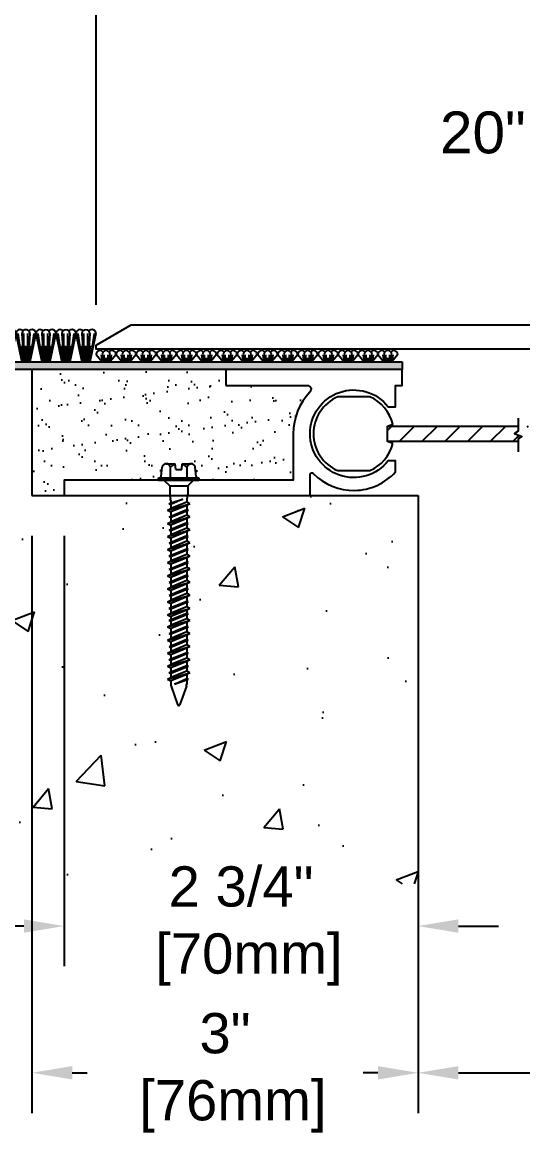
# Model space of a CAD drawing. Header units: inches. Extents: x 0.1 to 52.8, y 2 to 15.4.
# Drawn here: x 5.06 to 8.95, y 2 to 10.63 of the extents above; entities that cross this region are included whole.
import ezdxf

# ---------------------------------------------------------------- set-up
doc = ezdxf.new("R2010")
doc.units = ezdxf.units.IN
doc.header["$MEASUREMENT"] = 0
for name, color, linetype in [('Anchors', 4, 'Continuous'), ('Conditions', 1, 'Continuous'), ('Dimensions', 3, 'Continuous'), ('Metals', 7, 'Continuous'), ('Text', 2, 'Continuous')]:
    doc.layers.add(name, color=color, linetype=linetype)
doc.styles.add('Arial', font='arial.ttf')
doc.styles.get("Standard").update_dxf_attribs({"font": 'arial.ttf'})
doc.dimstyles.new('Arial', dxfattribs={"dimtxt": 0.3125, "dimasz": 0.3125, "dimexe": 0.3125, "dimexo": 0.3125, "dimgap": 0.3125, "dimtad": 0, "dimtih": 1, "dimtoh": 1, "dimdec": 4, "dimzin": 0, "dimdsep": 46, "dimlunit": 4, "dimtxsty": 'Arial', "dimcen": 0.09, "dimadec": 0, "dimazin": 0, "dimtfac": 1, "dimtdec": 4, "dimtofl": 0, "dimtmove": 0, "dimatfit": 3, "dimfxl": 0, "dimfrac": 2, "dimtolj": 1, "dimtzin": 0, "dimarcsym": 0})

# ---------------------------------------------------------------- blocks, each defined once
blk = doc.blocks.new('*D3')
at = {"layer": 'Defpoints', "color": 0}
for p in [(8.1353, 3.9367), (18.1353, 3.9367), (18.1353, 2.4688)]:
    blk.add_point(p, dxfattribs=at)
at = {"layer": 'Dimensions', "color": 0, "lineweight": -2}
for p, q in [((8.1353, 3.6242), (8.1353, 2.1563)), ((18.1353, 3.6242), (18.1353, 2.1563)), ((8.4478, 2.4688), (11.8893, 2.4688)), ((17.8228, 2.4688), (14.2759, 2.4688))]:
    blk.add_line(p, q, dxfattribs=at)
at = {"layer": 'Dimensions', "color": 0}
for points in [[(8.4478, 2.5209), (8.4478, 2.4168), (8.1353, 2.4688)], [(17.8228, 2.5209), (17.8228, 2.4168), (18.1353, 2.4688)]]:
    blk.add_solid(points, dxfattribs=at)
at = {"layer": 'Dimensions', "color": 0, "insert": (13.0826, 2.4688), "char_height": 0.3125, "attachment_point": 5, "style": 'Arial'}
blk.add_mtext('\\A1;10"\\P [254mm]', dxfattribs=at)
blk = doc.blocks.new('*D4')
at = {"layer": 'Defpoints', "color": 0}
for p in [(20.6353, 12.339), (5.6353, 8.1205), (20.6353, 8.1205)]:
    blk.add_point(p, dxfattribs=at)
at = {"layer": 'Dimensions', "color": 0, "lineweight": -2}
for p, q in [((5.6353, 8.433), (5.6353, 12.6515)), ((20.6353, 8.433), (20.6353, 12.6515)), ((5.9478, 12.339), (12.01, 12.339)), ((20.3228, 12.339), (14.3966, 12.339))]:
    blk.add_line(p, q, dxfattribs=at)
at = {"layer": 'Dimensions', "color": 0}
for points in [[(5.9478, 12.3911), (5.9478, 12.2869), (5.6353, 12.339)], [(20.3228, 12.3911), (20.3228, 12.2869), (20.6353, 12.339)]]:
    blk.add_solid(points, dxfattribs=at)
at = {"layer": 'Dimensions', "color": 0, "insert": (13.2033, 12.339), "char_height": 0.3125, "attachment_point": 5, "style": 'Arial'}
blk.add_mtext('\\A1;1\'-3"\\P [381mm]', dxfattribs=at)
blk = doc.blocks.new('*D5')
at = {"layer": 'Defpoints', "color": 0}
for p in [(5.3853, 6.9518), (8.1353, 5.3799), (5.3853, 3.6084)]:
    blk.add_point(p, dxfattribs=at)
at = {"layer": 'Dimensions', "color": 0, "lineweight": -2}
for p, q in [((5.3853, 6.6393), (5.3853, 3.2959)), ((8.1353, 5.0674), (8.1353, 3.2959)), ((5.0728, 3.6084), (4.7603, 3.6084)), ((8.4478, 3.6084), (8.7603, 3.6084))]:
    blk.add_line(p, q, dxfattribs=at)
at = {"layer": 'Dimensions', "color": 0}
for points in [[(5.0728, 3.6605), (5.0728, 3.5563), (5.3853, 3.6084)], [(8.4478, 3.6605), (8.4478, 3.5563), (8.1353, 3.6084)]]:
    blk.add_solid(points, dxfattribs=at)
at = {"layer": 'Dimensions', "color": 0, "insert": (6.7603, 3.6084), "char_height": 0.3125, "attachment_point": 5, "style": 'Arial'}
blk.add_mtext('\\A1;2 3/4"\\P [70mm]', dxfattribs=at)
blk = doc.blocks.new('*D6')
at = {"layer": 'Defpoints', "color": 0}
for p in [(5.1353, 6.9518), (8.1353, 3.9367), (5.1353, 2.4688)]:
    blk.add_point(p, dxfattribs=at)
at = {"layer": 'Dimensions', "color": 0, "lineweight": -2}
for p, q in [((5.1353, 6.6393), (5.1353, 2.1563)), ((8.1353, 3.6242), (8.1353, 2.1563)), ((5.4478, 2.4688), (5.5634, 2.4688)), ((7.8228, 2.4688), (7.7072, 2.4688))]:
    blk.add_line(p, q, dxfattribs=at)
at = {"layer": 'Dimensions', "color": 0}
for points in [[(5.4478, 2.5209), (5.4478, 2.4168), (5.1353, 2.4688)], [(7.8228, 2.5209), (7.8228, 2.4168), (8.1353, 2.4688)]]:
    blk.add_solid(points, dxfattribs=at)
at = {"layer": 'Dimensions', "color": 0, "insert": (6.6353, 2.4688), "char_height": 0.3125, "attachment_point": 5, "style": 'Arial'}
blk.add_mtext('\\A1;3"\\P [76mm]', dxfattribs=at)
blk = doc.blocks.new('*D7')
at = {"layer": 'Defpoints', "color": 0}
for p in [(3.0278, 7.9318), (2.9132, 6.9518), (5.1353, 6.9518)]:
    blk.add_point(p, dxfattribs=at)
at = {"layer": 'Dimensions', "color": 0, "lineweight": -2}
for p, q in [((2.9132, 8.2443), (2.9132, 8.5568)), ((2.7153, 7.9318), (2.6007, 7.9318)), ((4.8228, 6.9518), (2.6007, 6.9518)), ((2.9132, 6.6393), (2.9132, 6.2955)), ((2.9132, 6.2955), (2.6007, 6.2955))]:
    blk.add_line(p, q, dxfattribs=at)
at = {"layer": 'Dimensions', "color": 0}
for points in [[(2.8612, 8.2443), (2.9653, 8.2443), (2.9132, 7.9318)], [(2.8612, 6.6393), (2.9653, 6.6393), (2.9132, 6.9518)]]:
    blk.add_solid(points, dxfattribs=at)
at = {"layer": 'Dimensions', "color": 0, "insert": (1.5288, 6.2955), "char_height": 0.3125, "attachment_point": 5, "style": 'Arial'}
blk.add_mtext('\\A1;1"\\P [25mm]', dxfattribs=at)
blk = doc.blocks.new('TH316134')
for p, q in [((-0.1352, 0.029), (-0.129, 0.1001)), ((-0.0968, 0.1275), (-0.0272, 0.1275)), ((-0.0645, 0.0187), (-0.0645, 0.1001)), ((-0.0232, 0.0825), (-0.0272, 0.1275)), ((0.0233, 0.0825), (0.0272, 0.1275)), ((0.0272, 0.1275), (0.0967, 0.1275)), ((0.0645, 0.0187), (0.0645, 0.1001)), ((0.1352, 0.029), (0.129, 0.1001)), ((-0.1568, 0), (-0.1568, 0.0187)), ((-0.1568, 0.0187), (0.1568, 0.0187)), ((-0.1568, 0), (0.1568, 0)), ((-0.1148, 0), (-0.0698, -0.045)), ((-0.0232, 0.0825), (0.0233, 0.0825)), ((0.1148, 0), (0.0698, -0.045)), ((0.1568, 0.0187), (0.1568, 0)), ((-0.0698, -0.045), (-0.0698, -0.1121)), ((-0.0698, -0.045), (0.0698, -0.045)), ((0.0698, -0.045), (0.0698, -0.1121)), ((-0.0737, -0.1836), (0.0321, -0.1471)), ((-0.0687, -0.1217), (-0.0633, -0.1477)), ((-0.0623, -0.1774), (0.0321, -0.1471)), ((0.0321, -0.1471), (-0.0623, -0.1898)), ((-0.0623, -0.1573), (-0.0623, -0.1774)), ((0.0623, -0.1707), (-0.0623, -0.2215)), ((0.0623, -0.1573), (0.0623, -0.1707)), ((0.0863, -0.1836), (0.0623, -0.1707)), ((0.0687, -0.1217), (0.0633, -0.1477)), ((-0.0862, -0.2344), (0.0863, -0.1836)), ((-0.0862, -0.2344), (-0.0623, -0.2215)), ((-0.0862, -0.2344), (-0.0623, -0.2473)), ((-0.0737, -0.1836), (-0.0623, -0.1774)), ((-0.0737, -0.1836), (-0.0623, -0.1898)), ((-0.0737, -0.2852), (0.0737, -0.2344)), ((-0.0623, -0.1898), (-0.0623, -0.2215)), ((0.0623, -0.1965), (-0.0623, -0.2473)), ((-0.0623, -0.279), (0.0623, -0.2282)), ((0.0623, -0.2405), (-0.0623, -0.2913)), ((-0.0623, -0.2473), (-0.0623, -0.279)), ((0.0863, -0.1836), (0.0623, -0.1965)), ((0.0623, -0.1965), (0.0623, -0.2282)), ((0.0737, -0.2344), (0.0623, -0.2282)), ((0.0737, -0.2344), (0.0623, -0.2405)), ((0.0623, -0.2405), (0.0623, -0.2722)), ((-0.0862, -0.3359), (0.0863, -0.2852)), ((-0.0862, -0.3359), (-0.0623, -0.323)), ((-0.0862, -0.3359), (-0.0623, -0.3489)), ((-0.0737, -0.2852), (-0.0623, -0.279)), ((-0.0737, -0.2852), (-0.0623, -0.2913)), ((-0.0737, -0.3867), (0.0737, -0.3359)), ((0.0623, -0.2722), (-0.0623, -0.323)), ((-0.0623, -0.2913), (-0.0623, -0.323)), ((0.0623, -0.2981), (-0.0623, -0.3489)), ((-0.0623, -0.3806), (0.0623, -0.3298)), ((0.0623, -0.3421), (-0.0623, -0.3929)), ((0.0863, -0.2852), (0.0623, -0.2722)), ((0.0863, -0.2852), (0.0623, -0.2981)), ((0.0623, -0.2981), (0.0623, -0.3298)), ((0.0737, -0.3359), (0.0623, -0.3298)), ((0.0737, -0.3359), (0.0623, -0.3421)), ((0.0623, -0.3421), (0.0623, -0.3738)), ((-0.0862, -0.4375), (0.0863, -0.3867)), ((-0.0862, -0.4375), (-0.0623, -0.4246)), ((-0.0737, -0.3867), (-0.0623, -0.3806)), ((-0.0737, -0.3867), (-0.0623, -0.3929)), ((-0.0623, -0.3489), (-0.0623, -0.3806)), ((0.0623, -0.3738), (-0.0623, -0.4246)), ((-0.0623, -0.3929), (-0.0623, -0.4246)), ((0.0623, -0.3996), (-0.0623, -0.4504)), ((0.0863, -0.3867), (0.0623, -0.3738)), ((0.0863, -0.3867), (0.0623, -0.3996)), ((0.0623, -0.3996), (0.0623, -0.4313)), ((-0.0862, -0.4375), (-0.0623, -0.4504)), ((-0.0862, -0.5391), (0.0863, -0.4883)), ((-0.0737, -0.4883), (0.0737, -0.4375)), ((-0.0737, -0.4883), (-0.0623, -0.4821)), ((-0.0737, -0.4883), (-0.0623, -0.4944)), ((-0.0623, -0.4821), (0.0623, -0.4313)), ((0.0623, -0.4437), (-0.0623, -0.4944)), ((-0.0623, -0.4504), (-0.0623, -0.4821)), ((0.0623, -0.4754), (-0.0623, -0.5261)), ((-0.0623, -0.4944), (-0.0623, -0.5261)), ((0.0623, -0.5012), (-0.0623, -0.552)), ((0.0737, -0.4375), (0.0623, -0.4313)), ((0.0737, -0.4375), (0.0623, -0.4437)), ((0.0623, -0.4437), (0.0623, -0.4754)), ((0.0863, -0.4883), (0.0623, -0.4754)), ((0.0863, -0.4883), (0.0623, -0.5012)), ((0.0623, -0.5012), (0.0623, -0.5329)), ((-0.0862, -0.5391), (-0.0623, -0.5261)), ((-0.0862, -0.5391), (-0.0623, -0.552)), ((-0.0862, -0.6406), (0.0863, -0.5898)), ((-0.0737, -0.5898), (0.0737, -0.5391)), ((-0.0737, -0.5898), (-0.0623, -0.5837)), ((-0.0737, -0.5898), (-0.0623, -0.596)), ((-0.0623, -0.5837), (0.0623, -0.5329)), ((0.0623, -0.5452), (-0.0623, -0.596)), ((-0.0623, -0.552), (-0.0623, -0.5837)), ((0.0623, -0.5769), (-0.0623, -0.6277)), ((-0.0623, -0.596), (-0.0623, -0.6277)), ((0.0623, -0.6028), (-0.0623, -0.6535)), ((0.0737, -0.5391), (0.0623, -0.5329)), ((0.0737, -0.5391), (0.0623, -0.5452)), ((0.0623, -0.5452), (0.0623, -0.5769)), ((0.0863, -0.5898), (0.0623, -0.5769)), ((0.0863, -0.5898), (0.0623, -0.6028)), ((0.0623, -0.6028), (0.0623, -0.6345)), ((-0.0862, -0.6406), (-0.0623, -0.6277)), ((-0.0862, -0.6406), (-0.0623, -0.6535)), ((-0.0737, -0.6914), (0.0737, -0.6406)), ((-0.0737, -0.6914), (-0.0623, -0.6852)), ((-0.0623, -0.6852), (0.0623, -0.6345)), ((0.0623, -0.6468), (-0.0623, -0.6976)), ((-0.0623, -0.6535), (-0.0623, -0.6852)), ((0.0623, -0.6785), (-0.0623, -0.7293)), ((0.0737, -0.6406), (0.0623, -0.6345)), ((0.0737, -0.6406), (0.0623, -0.6468)), ((0.0623, -0.6468), (0.0623, -0.6785)), ((0.0863, -0.6914), (0.0623, -0.6785)), ((-0.0862, -0.7422), (0.0863, -0.6914)), ((-0.0862, -0.7422), (-0.0623, -0.7293)), ((-0.0862, -0.7422), (-0.0623, -0.7551)), ((-0.0737, -0.6914), (-0.0623, -0.6976)), ((-0.0737, -0.793), (0.0737, -0.7422)), ((-0.0623, -0.6976), (-0.0623, -0.7293)), ((0.0623, -0.7043), (-0.0623, -0.7551)), ((-0.0623, -0.7868), (0.0623, -0.736)), ((0.0623, -0.7484), (-0.0623, -0.7991)), ((-0.0623, -0.7551), (-0.0623, -0.7868)), ((0.0863, -0.6914), (0.0623, -0.7043)), ((0.0623, -0.7043), (0.0623, -0.736)), ((0.0737, -0.7422), (0.0623, -0.736)), ((0.0737, -0.7422), (0.0623, -0.7484)), ((0.0623, -0.7484), (0.0623, -0.78)), ((-0.0862, -0.8437), (0.0863, -0.793)), ((-0.0862, -0.8437), (-0.0623, -0.8308)), ((-0.0862, -0.8437), (-0.0623, -0.8567)), ((-0.0737, -0.793), (-0.0623, -0.7868)), ((-0.0737, -0.793), (-0.0623, -0.7991)), ((-0.0737, -0.8945), (0.0737, -0.8437)), ((0.0623, -0.78), (-0.0623, -0.8308)), ((-0.0623, -0.7991), (-0.0623, -0.8308)), ((0.0623, -0.8059), (-0.0623, -0.8567)), ((-0.0623, -0.8884), (0.0623, -0.8376)), ((0.0623, -0.8499), (-0.0623, -0.9007)), ((-0.0623, -0.8567), (-0.0623, -0.8884)), ((0.0863, -0.793), (0.0623, -0.78)), ((0.0863, -0.793), (0.0623, -0.8059)), ((0.0623, -0.8059), (0.0623, -0.8376)), ((0.0737, -0.8437), (0.0623, -0.8376)), ((0.0737, -0.8437), (0.0623, -0.8499)), ((0.0623, -0.8499), (0.0623, -0.8816)), ((-0.0862, -0.9453), (0.0863, -0.8945)), ((-0.0862, -0.9453), (-0.0623, -0.9324)), ((-0.0862, -0.9453), (-0.0623, -0.9582)), ((-0.0737, -0.8945), (-0.0623, -0.8884)), ((-0.0737, -0.8945), (-0.0623, -0.9007)), ((-0.0737, -0.9961), (0.0737, -0.9453)), ((0.0623, -0.8816), (-0.0623, -0.9324)), ((-0.0623, -0.9007), (-0.0623, -0.9324)), ((0.0623, -0.9075), (-0.0623, -0.9582)), ((-0.0623, -0.9899), (0.0623, -0.9391)), ((0.0863, -0.8945), (0.0623, -0.8816)), ((0.0863, -0.8945), (0.0623, -0.9075)), ((0.0623, -0.9075), (0.0623, -0.9391)), ((0.0737, -0.9453), (0.0623, -0.9391)), ((0.0737, -0.9453), (0.0623, -0.9515)), ((-0.0862, -1.0469), (0.0863, -0.9961)), ((-0.0862, -1.0469), (-0.0623, -1.034)), ((-0.0737, -0.9961), (-0.0623, -0.9899)), ((-0.0737, -0.9961), (-0.0623, -1.0023)), ((0.0623, -0.9515), (-0.0623, -1.0023)), ((-0.0623, -0.9582), (-0.0623, -0.9899)), ((0.0623, -0.9832), (-0.0623, -1.034)), ((-0.0623, -1.0023), (-0.0623, -1.034)), ((0.0623, -1.009), (-0.0623, -1.0598)), ((-0.0623, -1.0837), (0.0623, -1.0329)), ((0.0623, -0.9515), (0.0623, -0.9832)), ((0.0863, -0.9961), (0.0623, -0.9832)), ((0.0863, -0.9961), (0.0623, -1.009)), ((0.0623, -1.0012), (0.0623, -1.0329)), ((0.0737, -1.0391), (0.0623, -1.0329)), ((-0.0862, -1.0469), (-0.0623, -1.0598)), ((-0.0862, -1.1406), (0.0863, -1.0898)), ((-0.0737, -1.0898), (0.0737, -1.0391)), ((-0.0737, -1.0898), (-0.0623, -1.0837)), ((-0.0737, -1.0898), (-0.0623, -1.096)), ((0.0623, -1.0452), (-0.0623, -1.096)), ((-0.0623, -1.052), (-0.0623, -1.0837)), ((0.0623, -1.0769), (-0.0623, -1.1277)), ((-0.0623, -1.096), (-0.0623, -1.1277)), ((0.0623, -1.1028), (-0.0623, -1.1535)), ((0.0737, -1.0391), (0.0623, -1.0452)), ((0.0623, -1.0452), (0.0623, -1.0769)), ((0.0863, -1.0898), (0.0623, -1.0769)), ((0.0863, -1.0898), (0.0623, -1.1028)), ((0.0623, -1.1028), (0.0623, -1.1345)), ((-0.0862, -1.1406), (-0.0623, -1.1277)), ((-0.0862, -1.1406), (-0.0623, -1.1535)), ((-0.0862, -1.2422), (0.0863, -1.1914)), ((-0.0737, -1.1914), (0.0737, -1.1406)), ((-0.0737, -1.1914), (-0.0623, -1.1852)), ((-0.0737, -1.1914), (-0.0623, -1.1976)), ((-0.0623, -1.1852), (0.0623, -1.1345)), ((0.0623, -1.1468), (-0.0623, -1.1976)), ((-0.0623, -1.1535), (-0.0623, -1.1852)), ((0.0623, -1.1785), (-0.0623, -1.2293)), ((-0.0623, -1.1976), (-0.0623, -1.2293)), ((0.0623, -1.2043), (-0.0623, -1.2551)), ((0.0737, -1.1406), (0.0623, -1.1345)), ((0.0737, -1.1406), (0.0623, -1.1468)), ((0.0623, -1.1468), (0.0623, -1.1785)), ((0.0863, -1.1914), (0.0623, -1.1785)), ((0.0863, -1.1914), (0.0623, -1.2043)), ((0.0623, -1.2043), (0.0623, -1.236)), ((-0.0862, -1.2422), (-0.0623, -1.2293)), ((-0.0862, -1.2422), (-0.0623, -1.2551)), ((-0.0862, -1.3437), (0.0863, -1.293)), ((-0.0737, -1.293), (0.0737, -1.2422)), ((-0.0737, -1.293), (-0.0623, -1.2868)), ((-0.0737, -1.293), (-0.0623, -1.2991)), ((-0.0623, -1.2868), (0.0623, -1.236)), ((0.0623, -1.2484), (-0.0623, -1.2991)), ((-0.0623, -1.2551), (-0.0623, -1.2868)), ((0.0623, -1.28), (-0.0623, -1.3308)), ((0.0737, -1.2422), (0.0623, -1.236)), ((0.0737, -1.2422), (0.0623, -1.2484)), ((0.0623, -1.2484), (0.0623, -1.28)), ((0.0863, -1.293), (0.0623, -1.28)), ((0.0863, -1.293), (0.0623, -1.3059)), ((-0.0862, -1.3437), (-0.0623, -1.3308)), ((-0.0862, -1.3437), (-0.0623, -1.3567)), ((-0.0737, -1.3945), (0.0737, -1.3437)), ((-0.0623, -1.2991), (-0.0623, -1.3308)), ((0.0623, -1.3059), (-0.0623, -1.3567)), ((-0.0623, -1.3884), (0.0623, -1.3376)), ((0.0623, -1.3499), (-0.0623, -1.4007)), ((-0.0623, -1.3567), (-0.0623, -1.3884)), ((0.0623, -1.3059), (0.0623, -1.3376)), ((0.0737, -1.3437), (0.0623, -1.3376)), ((0.0737, -1.3437), (0.0623, -1.3499)), ((0.0623, -1.3499), (0.0623, -1.3816)), ((-0.0862, -1.4453), (0.0863, -1.3945)), ((-0.0862, -1.4453), (-0.0623, -1.4324)), ((-0.0862, -1.4453), (-0.0623, -1.4582)), ((-0.0737, -1.3945), (-0.0623, -1.3884)), ((-0.0737, -1.3945), (-0.0623, -1.4007)), ((-0.0737, -1.4961), (0.0737, -1.4453)), ((0.0623, -1.3816), (-0.0623, -1.4324)), ((-0.0623, -1.4007), (-0.0623, -1.4324)), ((0.0623, -1.4075), (-0.0623, -1.4582)), ((-0.0623, -1.4899), (0.0623, -1.4391)), ((0.0623, -1.4515), (-0.0623, -1.5023)), ((-0.0623, -1.4582), (-0.0623, -1.4899)), ((0.0863, -1.3945), (0.0623, -1.3816)), ((0.0863, -1.3945), (0.0623, -1.4075)), ((0.0623, -1.4075), (0.0623, -1.4391)), ((0.0737, -1.4453), (0.0623, -1.4391)), ((0.0737, -1.4453), (0.0623, -1.4515)), ((0.0623, -1.4515), (0.0623, -1.4832)), ((-0.0862, -1.5469), (0.0863, -1.4961)), ((-0.0862, -1.5469), (-0.0623, -1.534)), ((-0.0862, -1.5469), (-0.0623, -1.5598)), ((-0.0737, -1.4961), (-0.0623, -1.4899)), ((-0.0737, -1.4961), (-0.0623, -1.5023)), ((0.0623, -1.4832), (-0.0623, -1.534)), ((-0.0623, -1.5023), (-0.0623, -1.534)), ((0.0623, -1.509), (-0.0623, -1.5598)), ((-0.0335, -1.5838), (0.0623, -1.5407)), ((-0.0335, -1.5838), (0.0737, -1.5469)), ((0.0863, -1.4961), (0.0623, -1.4832)), ((0.0863, -1.4961), (0.0623, -1.509)), ((0.0623, -1.509), (0.0623, -1.5407)), ((0.0737, -1.5469), (0.0623, -1.5407)), ((0.0737, -1.5469), (0.0623, -1.553)), ((-0.0623, -1.5598), (-0.0623, -1.5857)), ((-0.0596, -1.601), (-0.0096, -1.7438)), ((0.0623, -1.553), (-0.0335, -1.5838)), ((0.0596, -1.601), (0.0096, -1.7438)), ((0.0623, -1.553), (0.0623, -1.5857))]:
    blk.add_line(p, q)
for centre, radius, start, end in [((-0.0968, 0.0948), 0.0327, 9.28497, 170.71503), ((0, 0.0379), 0.0896, 107.42152, 136.04074), ((0, 0.0379), 0.0896, 43.95926, 72.57848), ((0.0967, 0.0948), 0.0327, 9.28497, 170.71503), ((-0.1464, 0.03), 0.0112, 270, 355), ((0.1464, 0.03), 0.0112, 185, 270), ((-0.0232, -0.1121), 0.0465, 180, 191.9357), ((-0.1088, -0.1573), 0.0465, 0, 11.9357), ((0.1088, -0.1573), 0.0465, 168.0643, 180), ((0.0233, -0.1121), 0.0465, 348.0643, 0), ((-0.0158, -1.5857), 0.0465, 180, 199.30575), ((0.0158, -1.5857), 0.0465, 340.69425, 0), ((0, -1.7394), 0.0106, 204.10008, 335.89992)]:
    blk.add_arc(centre, radius, start, end)
blk = doc.blocks.new('Bc55')
blk.add_lwpolyline([(1.38, 0.855), (2.0131, 0.855, -0.659567), (2.0348, 0.8043, 0.192706), (1.905, 0.48), (1.905, 0.12), (0.125, 0.12), (0.125, 0), (2.035, 0), (2.035, 0.1616, -0.671875), (2.0607, 0.1721, 0.430668), (2.7, 0.1834), (2.7, 0.27), (2.6424, 0.27, -2.892356), (2.6424, 0.69), (2.7, 0.69), (2.7, 0.855), (2.75, 0.855), (2.75, 0.98), (1.38, 0.98)], format="xyb", close=True)
blk = doc.blocks.new('carpet-teeth2')
for points in [[(1.0485, 1.2527), (1.0952, 1.0335)], [(1.0635, 1.2548), (1.0951, 1.0335)], [(1.111, 1.0335), (1.111, 1.2527)], [(1.1414, 1.0335), (1.1414, 1.2527)], [(1.157, 1.2527), (1.1414, 1.0335)], [(1.2039, 1.2527), (1.1571, 1.0335)], [(1.1888, 1.2548), (1.1573, 1.0335)], [(1.2039, 1.2527), (1.2506, 1.0335)], [(1.2189, 1.2548), (1.2505, 1.0335)], [(1.2507, 1.2527), (1.2664, 1.0335)], [(1.2664, 1.0335), (1.2664, 1.2527)], [(1.2968, 1.0335), (1.2968, 1.2527)], [(1.3124, 1.2527), (1.2968, 1.0335)], [(1.3593, 1.2527), (1.3125, 1.0335)], [(1.3442, 1.2548), (1.3127, 1.0335)], [(1.3593, 1.2527), (1.406, 1.0335)], [(1.3743, 1.2548), (1.4059, 1.0335)], [(1.4061, 1.2527), (1.4218, 1.0335)], [(1.4218, 1.0335), (1.4218, 1.2527)], [(1.4678, 1.2527), (1.4522, 1.0335)], [(1.4522, 1.0335), (1.4522, 1.2527)], [(1.4996, 1.2548), (1.4684, 1.0356)], [(1.5147, 1.2527), (1.4684, 1.0356)], [(1.5147, 1.2527), (1.5614, 1.0335)], [(1.5297, 1.2548), (1.561, 1.0356)], [(1.5615, 1.2527), (1.5772, 1.0335)], [(1.5772, 1.0335), (1.5772, 1.2527)], [(1.6232, 1.2527), (1.6076, 1.0335)], [(1.6076, 1.0335), (1.6076, 1.2527)], [(1.6701, 1.2527), (1.6233, 1.0335)], [(1.655, 1.2548), (1.6238, 1.0356)], [(1.6701, 1.2527), (1.7168, 1.0335)], [(1.6851, 1.2548), (1.7167, 1.0335)], [(1.7169, 1.2527), (1.7326, 1.0335)], [(1.7326, 1.0335), (1.7326, 1.2527)], [(1.7786, 1.2527), (1.763, 1.0335)], [(1.763, 1.0335), (1.763, 1.2527)], [(1.8255, 1.2527), (1.7787, 1.0335)], [(1.8104, 1.2548), (1.7792, 1.0356)], [(1.0926, 1.1585), (1.1104, 1.0335)], [(1.1262, 1.0335), (1.1262, 1.1585)], [(1.1597, 1.1585), (1.1425, 1.0378)], [(1.248, 1.1585), (1.2658, 1.0335)], [(1.2816, 1.0335), (1.2816, 1.1585)], [(1.3151, 1.1585), (1.2973, 1.0335)], [(1.4034, 1.1585), (1.4212, 1.0335)], [(1.437, 1.0335), (1.437, 1.1585)], [(1.4705, 1.1585), (1.4533, 1.0378)], [(1.5588, 1.1585), (1.5766, 1.0335)], [(1.5924, 1.0335), (1.5924, 1.1585)], [(1.6259, 1.1585), (1.6081, 1.0335)], [(1.7142, 1.1585), (1.732, 1.0335)], [(1.7478, 1.0335), (1.7478, 1.1585)], [(1.7813, 1.1585), (1.7635, 1.0335)], [(1.0951, 1.0335), (1.7787, 1.0335)]]:
    blk.add_lwpolyline(points)
blk.add_lwpolyline([(1.0953, 1.2527), (1.111, 1.0335)], close=True)
for centre, radius, start, end in [((1.0797, 1.2527), 0.0312, 41.211, 180), ((1.1262, 1.2527), 0.0308, 0, 180), ((1.1726, 1.2527), 0.0312, 0, 138.789), ((1.2351, 1.2527), 0.0312, 41.211, 180), ((1.2816, 1.2527), 0.0307, 355.92228, 184.07772), ((1.328, 1.2527), 0.0312, 0, 138.789), ((1.3905, 1.2527), 0.0312, 41.211, 180), ((1.437, 1.2527), 0.0308, 0, 180), ((1.4834, 1.2527), 0.0312, 0, 138.789), ((1.5459, 1.2527), 0.0312, 41.211, 180), ((1.5924, 1.2527), 0.0308, 0, 180), ((1.6388, 1.2527), 0.0312, 0, 138.789), ((1.7013, 1.2527), 0.0312, 41.211, 180), ((1.7478, 1.2527), 0.0308, 0, 180), ((1.7942, 1.2527), 0.0312, 0, 138.789)]:
    blk.add_arc(centre, radius, start, end)
at = {"insert": (1.0952, 1.0336), "char_height": 0.0000478, "width": 0.00109, "attachment_point": 1}
blk.add_mtext('{\\fArial|b0|i0|c0|p34;BALCO TOOTHBRUSH}', dxfattribs=at)
blk = doc.blocks.new('CARPET')
at = {"layer": 'Conditions'}
h = blk.add_hatch(dxfattribs=at)
h.set_pattern_fill('EXPAND', color=256, scale=0.125, style=0)
h.set_pattern_definition([(30, (-2.21743, -8.57212), (2e-11, 0.075), [0.0625, -0.0125]), (330, (-2.21743, -8.57212), (0.0649519, 0.0375), [0.0625, -0.0125]), (330, (-2.1633, -8.54087), (0.0649519, 0.0375), [0.0625, -0.0125]), (30, (-2.1633, -8.52837), (2e-11, 0.075), [0.0625, -0.0125])])
h.paths.add_polyline_path([(0.7064, 0.0582), (0.5042, 0.0582), (0.3305, 0.0582), (0, 0.0582), (0, 0), (4.9894, 0), (4.9894, 0.0582)])
blk.add_lwpolyline([(3.7517, 0.0582), (4.4354, 0.0582)])
for p, q in [((4.9894, 0), (0, 0)), ((0.7064, 0.0582), (4.9894, 0.0582)), ((3.6313, 0.0582), (3.6935, 0.0582)), ((4.9894, 0.0582), (4.9894, 0))]:
    blk.add_line(p, q, dxfattribs=at)
for points in [[(2.6124, 0.1152), (2.6592, 0.0582)], [(2.6512, 0.1131), (2.659, 0.0582)], [(2.6593, 0.1152), (2.6749, 0.0582)], [(2.6697, 0.0906), (2.6744, 0.0582)], [(2.6749, 0.0582), (2.6749, 0.1131)], [(2.6901, 0.0582), (2.6901, 0.0906)], [(2.7209, 0.1152), (2.7053, 0.0582)], [(2.7053, 0.0582), (2.7053, 0.1131)], [(2.7105, 0.0906), (2.7065, 0.0625)], [(2.7678, 0.1152), (2.7215, 0.0604)], [(2.729, 0.1131), (2.7215, 0.0604)], [(2.7678, 0.1152), (2.8146, 0.0582)], [(2.8066, 0.1131), (2.8141, 0.0604)], [(2.8147, 0.1152), (2.8303, 0.0582)], [(2.8251, 0.0906), (2.8298, 0.0582)], [(2.8303, 0.0582), (2.8303, 0.1131)], [(2.8455, 0.0582), (2.8455, 0.0906)], [(2.8763, 0.1152), (2.8607, 0.0582)], [(2.8607, 0.0582), (2.8607, 0.1131)], [(2.8659, 0.0906), (2.8612, 0.0582)], [(2.9232, 0.1152), (2.8764, 0.0582)], [(2.8844, 0.1131), (2.8769, 0.0604)], [(2.9232, 0.1152), (2.97, 0.0582)], [(2.962, 0.1131), (2.9698, 0.0582)], [(2.9701, 0.1152), (2.9857, 0.0582)], [(2.9805, 0.0906), (2.9852, 0.0582)], [(2.9857, 0.0582), (2.9857, 0.1131)], [(3.0009, 0.0582), (3.0009, 0.0906)], [(3.0317, 0.1152), (3.0161, 0.0582)], [(3.0161, 0.0582), (3.0161, 0.1131)], [(3.0213, 0.0906), (3.0166, 0.0582)], [(3.0786, 0.1152), (3.0318, 0.0582)], [(3.0398, 0.1131), (3.0323, 0.0604)], [(3.0819, 0.1152), (3.1287, 0.0582)], [(3.1207, 0.1131), (3.1285, 0.0582)], [(3.1288, 0.1152), (3.1444, 0.0582)], [(3.1392, 0.0906), (3.1439, 0.0582)], [(3.1444, 0.0582), (3.1444, 0.1131)], [(3.1596, 0.0582), (3.1596, 0.0906)], [(3.1904, 0.1152), (3.1748, 0.0582)], [(3.1748, 0.0582), (3.1748, 0.1131)], [(3.18, 0.0906), (3.176, 0.0625)], [(3.2373, 0.1152), (3.191, 0.0604)], [(3.1985, 0.1131), (3.191, 0.0604)], [(3.2373, 0.1152), (3.2841, 0.0582)], [(3.2761, 0.1131), (3.2836, 0.0604)], [(3.2842, 0.1152), (3.2998, 0.0582)], [(3.2946, 0.0906), (3.2993, 0.0582)], [(3.2998, 0.0582), (3.2998, 0.1131)], [(3.315, 0.0582), (3.315, 0.0906)], [(3.3458, 0.1152), (3.3302, 0.0582)], [(3.3302, 0.0582), (3.3302, 0.1131)], [(3.3354, 0.0906), (3.3307, 0.0582)], [(3.3927, 0.1152), (3.3459, 0.0582)], [(3.3539, 0.1131), (3.3464, 0.0604)], [(3.3927, 0.1152), (3.4395, 0.0582)], [(3.4315, 0.1131), (3.4393, 0.0582)], [(3.4396, 0.1152), (3.4552, 0.0582)], [(3.45, 0.0906), (3.4547, 0.0582)], [(3.4552, 0.0582), (3.4552, 0.1131)], [(3.4704, 0.0582), (3.4704, 0.0906)], [(3.5012, 0.1152), (3.4856, 0.0582)], [(3.4856, 0.0582), (3.4856, 0.1131)], [(3.4908, 0.0906), (3.4861, 0.0582)], [(3.5481, 0.1152), (3.5013, 0.0582)], [(3.5093, 0.1131), (3.5018, 0.0604)], [(3.5527, 0.1152), (3.5995, 0.0582)], [(3.5915, 0.1131), (3.5993, 0.0582)], [(3.5996, 0.1152), (3.6152, 0.0582)], [(3.6101, 0.0906), (3.6147, 0.0582)], [(3.6152, 0.0582), (3.6152, 0.1131)], [(3.6304, 0.0582), (3.6304, 0.0906)], [(3.6613, 0.1152), (3.6456, 0.0582)], [(3.6456, 0.0582), (3.6456, 0.1131)], [(3.6508, 0.0906), (3.6468, 0.0625)], [(3.7081, 0.1152), (3.6618, 0.0604)], [(3.6693, 0.1131), (3.6618, 0.0604)], [(3.7081, 0.1152), (3.7549, 0.0582)], [(3.7469, 0.1131), (3.7544, 0.0604)], [(3.755, 0.1152), (3.7706, 0.0582)], [(3.7655, 0.0906), (3.7701, 0.0582)], [(3.7706, 0.0582), (3.7706, 0.1131)], [(3.7858, 0.0582), (3.7858, 0.0906)], [(3.8167, 0.1152), (3.801, 0.0582)], [(3.801, 0.0582), (3.801, 0.1131)], [(3.8062, 0.0906), (3.8016, 0.0582)], [(3.8635, 0.1152), (3.8168, 0.0582)], [(3.8247, 0.1131), (3.8172, 0.0604)], [(3.8679, 0.1152), (3.9147, 0.0582)], [(3.9067, 0.1131), (3.9145, 0.0582)], [(3.9148, 0.1152), (3.9304, 0.0582)], [(3.9253, 0.0906), (3.9299, 0.0582)], [(3.9304, 0.0582), (3.9304, 0.1131)], [(3.9456, 0.0582), (3.9456, 0.0906)], [(3.9765, 0.1152), (3.9608, 0.0582)], [(3.9608, 0.0582), (3.9608, 0.1131)], [(3.966, 0.0906), (3.962, 0.0625)], [(4.0233, 0.1152), (3.977, 0.0604)], [(3.9846, 0.1131), (3.977, 0.0604)], [(4.0233, 0.1152), (4.0701, 0.0582)], [(4.0621, 0.1131), (4.0696, 0.0604)], [(4.0702, 0.1152), (4.0858, 0.0582)], [(4.0807, 0.0906), (4.0853, 0.0582)], [(4.0858, 0.0582), (4.0858, 0.1131)], [(4.101, 0.0582), (4.101, 0.0906)], [(4.1319, 0.1152), (4.1162, 0.0582)], [(4.1162, 0.0582), (4.1162, 0.1131)], [(4.1214, 0.0906), (4.1168, 0.0582)], [(4.1787, 0.1152), (4.132, 0.0582)], [(4.14, 0.1131), (4.1324, 0.0604)], [(4.1787, 0.1152), (4.2255, 0.0582)], [(4.2175, 0.1131), (4.2253, 0.0582)], [(4.2256, 0.1152), (4.2412, 0.0582)], [(4.2361, 0.0906), (4.2407, 0.0582)], [(4.2412, 0.0582), (4.2412, 0.1131)], [(4.2564, 0.0582), (4.2564, 0.0906)], [(4.2873, 0.1152), (4.2716, 0.0582)], [(4.2716, 0.0582), (4.2716, 0.1131)], [(4.2768, 0.0906), (4.2722, 0.0582)], [(4.3341, 0.1152), (4.2874, 0.0582)], [(4.2954, 0.1131), (4.2878, 0.0604)], [(4.3369, 0.1152), (4.3837, 0.0582)], [(4.3757, 0.1131), (4.3835, 0.0582)], [(4.3838, 0.1152), (4.3994, 0.0582)], [(4.3943, 0.0906), (4.3989, 0.0582)], [(4.3994, 0.0582), (4.3994, 0.1131)], [(4.4146, 0.0582), (4.4146, 0.0906)], [(4.4454, 0.1152), (4.4298, 0.0582)], [(4.4298, 0.0582), (4.4298, 0.1131)], [(4.435, 0.0906), (4.431, 0.0625)], [(4.4923, 0.1152), (4.446, 0.0604)], [(4.4535, 0.1131), (4.446, 0.0604)], [(4.4923, 0.1152), (4.5391, 0.0582)], [(4.5311, 0.1131), (4.5386, 0.0604)], [(4.5392, 0.1152), (4.5548, 0.0582)], [(4.5497, 0.0906), (4.5543, 0.0582)], [(4.5548, 0.0582), (4.5548, 0.1131)], [(4.57, 0.0582), (4.57, 0.0906)], [(4.6008, 0.1152), (4.5852, 0.0582)], [(4.5852, 0.0582), (4.5852, 0.1131)], [(4.5904, 0.0906), (4.5858, 0.0582)], [(4.6477, 0.1152), (4.601, 0.0582)], [(4.6089, 0.1131), (4.6014, 0.0604)], [(4.6477, 0.1152), (4.6945, 0.0582)], [(4.6865, 0.1131), (4.6943, 0.0582)], [(4.6946, 0.1152), (4.7102, 0.0582)], [(4.7051, 0.0906), (4.7097, 0.0582)], [(4.7102, 0.0582), (4.7102, 0.1131)], [(4.7254, 0.0582), (4.7254, 0.0906)], [(4.7562, 0.1152), (4.7406, 0.0582)], [(4.7406, 0.0582), (4.7406, 0.1131)], [(4.7458, 0.0906), (4.7412, 0.0582)], [(4.8031, 0.1152), (4.7564, 0.0582)], [(4.7643, 0.1131), (4.7568, 0.0604)], [(4.8013, 0.1152), (4.8481, 0.0582)], [(4.8401, 0.1131), (4.8479, 0.0582)], [(4.8587, 0.0906), (4.8633, 0.0582)], [(4.8638, 0.0582), (4.8638, 0.1131)], [(4.879, 0.0582), (4.879, 0.0906)], [(4.9099, 0.1152), (4.8942, 0.0582)], [(4.8942, 0.0582), (4.8942, 0.1131)], [(4.8994, 0.0906), (4.8954, 0.0625)], [(4.9567, 0.1152), (4.91, 0.0582)], [(4.9179, 0.1131), (4.9101, 0.0582)], [(2.8561, 0.0582), (3.5397, 0.0582)]]:
    blk.add_lwpolyline(points, dxfattribs=at)
blk.add_lwpolyline([(4.8482, 0.1152), (4.8638, 0.0582)], close=True, dxfattribs=at)
for centre, radius, start, end in [((2.6437, 0.1152), 0.0312, 41.211, 180), ((2.6901, 0.1152), 0.0308, 0, 180), ((2.7366, 0.1152), 0.0312, 0, 138.789), ((2.7991, 0.1152), 0.0312, 41.211, 180), ((2.8455, 0.1152), 0.0308, 0, 180), ((2.892, 0.1152), 0.0312, 0, 138.789), ((2.9545, 0.1152), 0.0312, 41.211, 180), ((3.0009, 0.1152), 0.0308, 0, 180), ((3.0474, 0.1152), 0.0312, 0, 138.789), ((3.1132, 0.1152), 0.0312, 41.211, 180), ((3.1596, 0.1152), 0.0308, 0, 180), ((3.2061, 0.1152), 0.0312, 0, 138.789), ((3.2686, 0.1152), 0.0312, 41.211, 180), ((3.315, 0.1152), 0.0308, 0, 180), ((3.3615, 0.1152), 0.0312, 0, 138.789), ((3.424, 0.1152), 0.0312, 41.211, 180), ((3.4704, 0.1152), 0.0308, 0, 180), ((3.5169, 0.1152), 0.0312, 0, 138.789), ((3.584, 0.1152), 0.0312, 41.211, 180), ((3.6304, 0.1152), 0.0308, 0, 180), ((3.6769, 0.1152), 0.0312, 0, 138.789), ((3.7394, 0.1152), 0.0312, 41.211, 180), ((3.7858, 0.1152), 0.0308, 0, 180), ((3.8323, 0.1152), 0.0312, 0, 138.789), ((3.8992, 0.1152), 0.0312, 41.211, 180), ((3.9456, 0.1152), 0.0308, 0, 180), ((3.9921, 0.1152), 0.0312, 0, 138.789), ((4.0546, 0.1152), 0.0312, 41.211, 180), ((4.101, 0.1152), 0.0308, 0, 180), ((4.1475, 0.1152), 0.0312, 0, 138.789), ((4.21, 0.1152), 0.0312, 41.211, 180), ((4.2564, 0.1152), 0.0308, 0, 180), ((4.3029, 0.1152), 0.0312, 0, 138.789), ((4.3682, 0.1152), 0.0312, 41.211, 180), ((4.4146, 0.1152), 0.0308, 0, 180), ((4.4611, 0.1152), 0.0312, 0, 138.789), ((4.5236, 0.1152), 0.0312, 41.211, 180), ((4.57, 0.1152), 0.0308, 0, 180), ((4.6165, 0.1152), 0.0312, 0, 138.789), ((4.679, 0.1152), 0.0312, 41.211, 180), ((4.7254, 0.1152), 0.0308, 0, 180), ((4.7719, 0.1152), 0.0312, 0, 138.789), ((4.8326, 0.1152), 0.0312, 41.211, 180), ((4.879, 0.1152), 0.0308, 0, 180), ((4.9255, 0.1152), 0.0312, 0, 138.789)]:
    blk.add_arc(centre, radius, start, end, dxfattribs=at)
blk.add_blockref('carpet-teeth2', (0.786, -0.9753), dxfattribs=at)
at = {"insert": (3.7519, 0.0583), "char_height": 0.0000478, "width": 0.00109, "attachment_point": 1}
blk.add_mtext('{\\fArial|b0|i0|c0|p34;BALCO TOOTHBRUSH}', dxfattribs=at)
at = {"layer": 'Conditions', "char_height": 0.0000478, "width": 0.00109, "attachment_point": 1}
for insert in [(2.8562, 0.0583), (3.6314, 0.0583)]:
    blk.add_mtext('{\\fArial|b0|i0|c0|p34;BALCO TOOTHBRUSH}', dxfattribs=dict(at, insert=insert))
blk = doc.blocks.new('SB18')
at = {"layer": 'Metals'}
h = blk.add_hatch(dxfattribs=at)
h.set_pattern_fill('ANSI31', color=256, style=0)
h.set_pattern_definition([(45, (0.79327, -7e-15), (-0.0883883, 0.0883883), [])])
h.paths.add_polyline_path([(9.1711, 7.621), (9.1999, 7.64), (9.1999, 7.6792), (8.1843, 7.6792), (8.1843, 7.5592), (9.1999, 7.5592), (9.1999, 7.5801), (9.2287, 7.5991)])
h.paths.add_polyline_path([(10.2154, 7.6792), (9.2699, 7.6792), (9.2699, 7.64), (9.2411, 7.621), (9.2987, 7.5991), (9.2699, 7.5801), (9.2699, 7.5592), (10.2154, 7.5592)])
blk.add_lwpolyline([(8.2254, 7.5448), (8.1843, 7.5592), (8.1843, 7.6792), (8.2254, 7.6935, 0.233897), (8.0468, 7.9056), (7.7968, 7.9056, 0.654654), (7.7968, 7.3328), (8.0468, 7.3328, 0.233897)], format="xyb", close=True)
blk.add_lwpolyline([(9.1999, 7.7401), (9.1999, 7.64), (9.1711, 7.621), (9.2287, 7.5991), (9.1999, 7.5801), (9.1999, 7.48)])
blk.add_lwpolyline([(9.1999, 7.5592), (8.1843, 7.5592), (8.1843, 7.6792), (9.1999, 7.6792)], dxfattribs=at)

msp = doc.modelspace()

# ---------------------------------------------------------------- hatches: boundary and pattern name
at = {"layer": 'Conditions'}
h = msp.add_hatch(dxfattribs=at)
h.set_pattern_fill('AR-CONC', color=256, scale=0.25, style=0)
h.set_pattern_definition([(50, (0.8035, -0.6403), (1.79315, -0.15688), [0.1875, -2.0625]), (355, (0.8035, -0.6403), (-0.34688, 1.88048), [0.15, -1.65]), (100.451, (0.953, -0.6534), (1.44627, 1.7236), [0.15935, -1.75286]), (46.184, (0.8035, -0.1403), (2.6681, -0.4138), [0.28125, -3.09375]), (96.636, (1.0258, -0.1748), (2.33666, 2.4353), [0.239, -2.6293]), (351.184, (0.8035, -0.1403), (2.33665, 2.4353), [0.225, -2.475]), (21, (1.0535, -0.2653), (1.49227, -1.00655), [0.1875, -2.0625]), (326, (1.0535, -0.2653), (0.6083, 1.81288), [0.15, -1.65]), (71.451, (1.1779, -0.3492), (2.10056, 0.80633), [0.15935, -1.75286]), (37.5, (0.8035, -0.64035), (0.0304, 0.832235), [0, -1.63, 0, -1.675, 0, -1.65625]), (7.5, (0.8035, -0.64035), (0.657674, 0.98603), [0, -0.955, 0, -1.5925, 0, -0.63125]), (327.5, (0.246, -0.64035), (1.334556, -0.056387), [0, -0.625, 0, -1.95, 0, -2.5875]), (317.5, (-0.004, -0.6403), (1.45797, 0.25026), [0, -0.8125, 0, -1.295, 0, -1.8375])])
h.paths.add_polyline_path([(8.1353, 6.95178), (6.3444, 6.95178), (6.33855, 6.92409, 0.1215791), (6.3393, 6.90182), (6.33755, 6.90111), (6.36155, 6.88818), (6.33755, 6.87526), (6.33755, 6.84356), (6.34899, 6.8374), (6.33755, 6.83124), (6.33755, 6.79954), (6.36155, 6.78662), (6.33755, 6.77369), (6.33755, 6.742), (6.34899, 6.73584), (6.33755, 6.72967), (6.33755, 6.69798), (6.36155, 6.68506), (6.33755, 6.67213), (6.33755, 6.64044), (6.34899, 6.63428), (6.33755, 6.62811), (6.33755, 6.59642), (6.36155, 6.58349), (6.33755, 6.57057), (6.33755, 6.53888), (6.34899, 6.53271), (6.33755, 6.52655), (6.33755, 6.49486), (6.36155, 6.48193), (6.33755, 6.46901), (6.33755, 6.43731), (6.34899, 6.43115), (6.33755, 6.42499), (6.33755, 6.39329), (6.36155, 6.38037), (6.33755, 6.36744), (6.33755, 6.33575), (6.34899, 6.32959), (6.33755, 6.32342), (6.33755, 6.29173), (6.36155, 6.27881), (6.33755, 6.26588), (6.33755, 6.23419), (6.34899, 6.22803), (6.33755, 6.22186), (6.33755, 6.19017), (6.36155, 6.17724), (6.33755, 6.16432), (6.33755, 6.13263), (6.34899, 6.12646), (6.33755, 6.1203), (6.33755, 6.08861), (6.36155, 6.07568), (6.33755, 6.06276), (6.33755, 6.03888), (6.34899, 6.03271), (6.33755, 6.02655), (6.33755, 5.99486), (6.36155, 5.98193), (6.33755, 5.96901), (6.33755, 5.93731), (6.34899, 5.93115), (6.33755, 5.92499), (6.33755, 5.89329), (6.36155, 5.88037), (6.33755, 5.86744), (6.33755, 5.83575), (6.34899, 5.82959), (6.33755, 5.82342), (6.33755, 5.79173), (6.36155, 5.77881), (6.33755, 5.76588), (6.33755, 5.73419), (6.34899, 5.72803), (6.33755, 5.72186), (6.33755, 5.69017), (6.36155, 5.67724), (6.33755, 5.66432), (6.33755, 5.63263), (6.34899, 5.62646), (6.33755, 5.6203), (6.33755, 5.58861), (6.36155, 5.57568), (6.33755, 5.56276), (6.33755, 5.53106), (6.34899, 5.5249), (6.33755, 5.51874), (6.33755, 5.47821), (6.28552, 5.32969, -0.7741233), (6.26507, 5.32969), (6.21305, 5.47821), (6.21305, 5.51198), (6.18905, 5.5249), (6.21305, 5.53783), (6.21305, 5.56952), (6.2016, 5.57568), (6.21305, 5.58184), (6.21305, 5.61354), (6.18905, 5.62646), (6.21305, 5.63939), (6.21305, 5.67108), (6.2016, 5.67724), (6.21305, 5.68341), (6.21305, 5.7151), (6.18905, 5.72803), (6.21305, 5.74095), (6.21305, 5.77264), (6.2016, 5.77881), (6.21305, 5.78497), (6.21305, 5.81666), (6.18905, 5.82959), (6.21305, 5.84251), (6.21305, 5.87421), (6.2016, 5.88037), (6.21305, 5.88653), (6.21305, 5.91823), (6.18905, 5.93115), (6.21305, 5.94408), (6.21305, 5.97577), (6.2016, 5.98193), (6.21305, 5.98809), (6.21305, 6.01198), (6.18905, 6.0249), (6.21305, 6.03783), (6.21305, 6.06952), (6.2016, 6.07568), (6.21305, 6.08184), (6.21305, 6.11354), (6.18905, 6.12646), (6.21305, 6.13939), (6.21305, 6.17108), (6.2016, 6.17724), (6.21305, 6.18341), (6.21305, 6.2151), (6.18905, 6.22803), (6.21305, 6.24095), (6.21305, 6.27264), (6.2016, 6.27881), (6.21305, 6.28497), (6.21305, 6.31666), (6.18905, 6.32959), (6.21305, 6.34251), (6.21305, 6.37421), (6.2016, 6.38037), (6.21305, 6.38653), (6.21305, 6.41823), (6.18905, 6.43115), (6.21305, 6.44408), (6.21305, 6.47577), (6.2016, 6.48193), (6.21305, 6.48809), (6.21305, 6.51979), (6.18905, 6.53271), (6.21305, 6.54564), (6.21305, 6.57733), (6.2016, 6.58349), (6.21305, 6.58966), (6.21305, 6.62135), (6.18905, 6.63428), (6.21305, 6.6472), (6.21305, 6.67889), (6.2016, 6.68506), (6.21305, 6.69122), (6.21305, 6.72291), (6.18905, 6.73584), (6.21305, 6.74876), (6.21305, 6.78046), (6.2016, 6.78662), (6.21305, 6.79278), (6.21305, 6.82448), (6.18905, 6.8374), (6.21305, 6.85033), (6.21305, 6.88202), (6.2016, 6.88818), (6.21305, 6.89434), (6.21305, 6.91448, 0.0521265), (6.21204, 6.92409), (6.20619, 6.95178), (5.1353, 6.95178), (5.1353, 7.93178), (3.55079, 7.93178), (3.55079, 3.93673), (8.1353, 3.93673)])
h = msp.add_hatch(dxfattribs=at)
h.set_pattern_fill('AR-SAND', color=256, scale=0.125, style=0)
h.set_pattern_definition([(37.5, (0.97647, 1.57198), (-0.007874, 0.240853), [0, -0.19, 0, -0.2125, 0, -0.203125]), (7.5, (0.97647, 1.57198), (0.221222, 0.352768), [0, -0.1025, 0, -0.17125, 0, -0.065625]), (327.5, (0.82272, 1.57198), (0.3892677, 0.0007074), [0, -0.0625, 0, -0.225, 0, -0.29375]), (317.5, (0.82272, 1.572), (0.375766, 0.10971), [0, -0.03125, 0, -0.1475, 0, -0.16875])])
h.paths.add_polyline_path([(5.1353, 7.93178), (5.1353, 6.95178), (5.3853, 6.95178), (5.3853, 7.07178), (6.11855, 7.07178), (6.11855, 7.09731, 0.7784635), (6.14008, 7.10079), (6.14587, 7.167, -0.4105631), (6.17855, 7.19928), (6.24811, 7.19928), (6.25205, 7.15428), (6.29855, 7.15428), (6.30248, 7.19928), (6.37205, 7.19928, -0.4105631), (6.40472, 7.167), (6.41051, 7.10079, 0.7784635), (6.43205, 7.09731), (6.43205, 7.07178), (7.1653, 7.07178), (7.1653, 7.43178, -0.1927059), (7.29511, 7.75608, 0.659567), (7.27339, 7.80678), (6.6403, 7.80678), (6.6403, 7.93178)])

# ---------------------------------------------------------------- linework, layer by layer
for p, q in [((5.1353, 7.93178), (5.1353, 6.95178)), ((5.1353, 6.95178), (8.1353, 6.95178)), ((8.1353, 6.95178), (8.1353, 3.93673))]:
    msp.add_line(p, q, dxfattribs=at)
at = {"layer": 'Metals'}
msp.add_lwpolyline([(20.6353, 8.08925), (5.6353, 8.08925), (5.6353, 8.1205), (5.90593, 8.27675), (20.36466, 8.27675), (20.6353, 8.1205)], close=True, dxfattribs=at)

# ---------------------------------------------------------------- block references
at = {"layer": 'Anchors'}
for name, p in [('SB18', (-0.28653, -0.18741)), ('TH316134', (6.2753, 7.07178))]:
    msp.add_blockref(name, p, dxfattribs=at)
at = {"layer": 'Conditions'}
msp.add_blockref('CARPET', (3.02093, 7.93178), dxfattribs=at)
at = {"layer": 'Metals'}
msp.add_blockref('Bc55', (5.2603, 6.95178), dxfattribs=at)

# ---------------------------------------------------------------- texts
at = {"layer": 'Text', "insert": (11.97291, 9.51203), "char_height": 0.325, "attachment_point": 9, "style": 'Arial'}
msp.add_mtext('F142S @\\P20" (508mm) O.C.', dxfattribs=at)

# ---------------------------------------------------------------- dimensions: what is measured, and where the dimension line sits
at = {"layer": 'Dimensions'}
for base, p1, p2, picture, middle in [((20.6353, 12.33898), (5.6353, 8.1205), (20.6353, 8.1205), '*D4', (13.20327, 12.33898)), ((5.3853, 3.60841), (8.1353, 5.37994), (5.3853, 6.95178), '*D5', (6.7603, 3.60841)), ((5.1353, 2.46885), (8.1353, 3.93673), (5.1353, 6.95178), '*D6', (6.6353, 2.46885)), ((18.1353, 2.46885), (8.1353, 3.93673), (18.1353, 3.93673), '*D3', (13.0826, 2.46885))]:
    dim = msp.add_linear_dim(base=base, p1=p1, p2=p2, dimstyle='Arial', override={"dimpost": '\\X'}, dxfattribs=at)
    dim.commit()
    dim.dimension.update_dxf_attribs({"geometry": picture, "text_midpoint": middle, "dimtype": 160})
dim = msp.add_linear_dim(base=(2.91325, 6.95178), p1=(3.02775, 7.93178), p2=(5.1353, 6.95178), angle=90, dimstyle='Arial', override={"dimpost": '\\X'}, dxfattribs=at)
dim.commit()
dim.dimension.update_dxf_attribs({"geometry": '*D7', "text_midpoint": (1.52885, 6.29553), "dimtype": 160})

# ---------------------------------------------------------------- leaders
at = {"layer": 'Text', "annotation_type": 0, "has_hookline": 1, "hookline_direction": 1, "text_width": 3.61535}
msp.add_leader([(13.12716, 8.28565), (12.65114, 9.64389), (12.28541, 9.64389)], dimstyle='Arial', dxfattribs=at)

doc.saveas('drawing.dxf')
